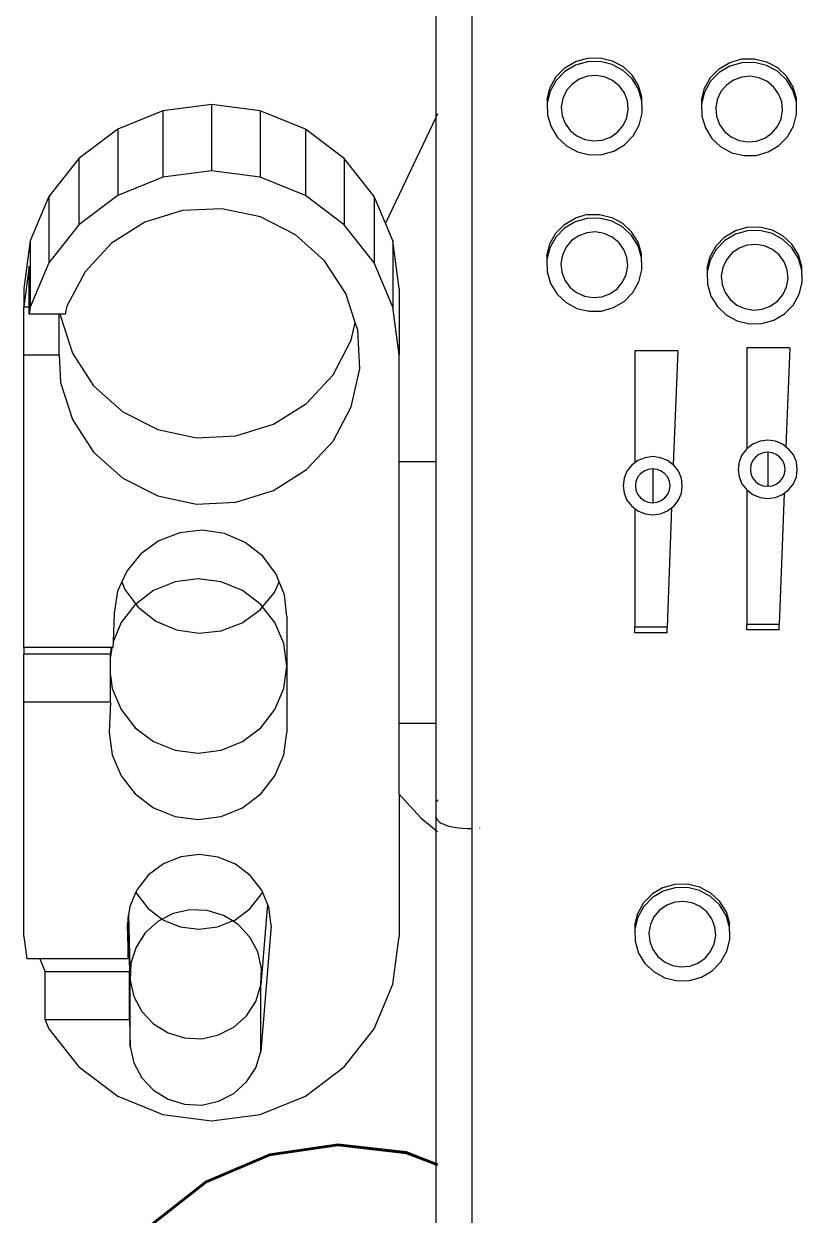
# Model space of a CAD drawing. Extents: x 3485972 to 3601240, y -625657 to -591207.
# Drawn here: x 3510089.2 to 3510219, y -597150 to -596951.3 of the extents above; entities that cross this region are included whole.
import ezdxf

# ---------------------------------------------------------------- set-up
doc = ezdxf.new("R2010")
doc.units = 0
doc.header["$LTSCALE"] = 6
doc.header["$MEASUREMENT"] = 0
doc.layers.add('medical equipment', color=171, linetype='CONTINUOUS', lineweight=25)

msp = doc.modelspace()

# ---------------------------------------------------------------- linework, layer by layer
at = {"layer": 'medical equipment'}
for p, q in [((3510157.92, -596966.8), (3510157.92, -596941.93)), ((3510163.88, -596944.05), (3510163.88, -597085.52)), ((3510179.4, -596958.63), (3510181.18, -596957.58)), ((3510181.18, -596957.58), (3510183.18, -596957.01)), ((3510183.18, -596957.01), (3510185.26, -596956.97)), ((3510185.26, -596957.59), (3510183.18, -596957.63)), ((3510185.26, -596956.97), (3510187.28, -596957.45)), ((3510187.28, -596958.08), (3510185.26, -596957.59)), ((3510187.28, -596957.45), (3510189.11, -596958.44)), ((3510206.93, -596957.73), (3510208.93, -596957.16)), ((3510208.93, -596957.16), (3510211.01, -596957.12)), ((3510211.01, -596957.12), (3510213.03, -596957.61)), ((3510177.96, -596960.1), (3510179.4, -596958.63)), ((3510179.4, -596959.26), (3510177.96, -596960.73)), ((3510181.18, -596958.2), (3510179.4, -596959.26)), ((3510183.18, -596957.63), (3510181.18, -596958.2)), ((3510189.11, -596959.06), (3510187.28, -596958.08)), ((3510189.11, -596958.44), (3510190.61, -596959.85)), ((3510190.61, -596960.47), (3510189.11, -596959.06)), ((3510203.71, -596960.26), (3510205.15, -596958.79)), ((3510205.15, -596959.41), (3510203.71, -596960.88)), ((3510205.15, -596958.79), (3510206.93, -596957.73)), ((3510206.93, -596958.36), (3510205.15, -596959.41)), ((3510208.93, -596957.79), (3510206.93, -596958.36)), ((3510211.01, -596957.74), (3510208.93, -596957.79)), ((3510213.03, -596958.23), (3510211.01, -596957.74)), ((3510213.03, -596957.61), (3510214.85, -596958.59)), ((3510214.85, -596959.22), (3510213.03, -596958.23)), ((3510214.85, -596958.59), (3510216.35, -596960)), ((3510216.35, -596960.63), (3510214.85, -596959.22)), ((3510176.96, -596961.89), (3510177.96, -596960.1)), ((3510177.96, -596960.73), (3510176.96, -596962.52)), ((3510180.59, -596961.35), (3510179.66, -596962.44)), ((3510181.78, -596960.52), (3510180.59, -596961.35)), ((3510183.15, -596960.02), (3510181.78, -596960.52)), ((3510184.6, -596959.89), (3510183.15, -596960.02)), ((3510186.03, -596960.13), (3510184.6, -596959.89)), ((3510187.36, -596960.73), (3510186.03, -596960.13)), ((3510188.48, -596961.64), (3510187.36, -596960.73)), ((3510191.68, -596961.59), (3510190.61, -596959.85)), ((3510191.68, -596962.22), (3510190.61, -596960.47)), ((3510202.71, -596962.05), (3510203.71, -596960.26)), ((3510203.71, -596960.88), (3510202.71, -596962.67)), ((3510206.34, -596961.5), (3510205.41, -596962.6)), ((3510207.53, -596960.67), (3510206.34, -596961.5)), ((3510208.89, -596960.18), (3510207.53, -596960.67)), ((3510210.34, -596960.05), (3510208.89, -596960.18)), ((3510211.78, -596960.29), (3510210.34, -596960.05)), ((3510213.1, -596960.88), (3510211.78, -596960.29)), ((3510214.22, -596961.79), (3510213.1, -596960.88)), ((3510217.43, -596961.75), (3510216.35, -596960)), ((3510217.43, -596962.37), (3510216.35, -596960.63)), ((3510176.46, -596963.87), (3510176.96, -596961.89)), ((3510176.96, -596962.52), (3510176.46, -596964.5)), ((3510179.66, -596962.44), (3510179.06, -596963.74)), ((3510189.32, -596962.81), (3510188.48, -596961.64)), ((3510189.83, -596964.15), (3510189.32, -596962.81)), ((3510192.26, -596963.55), (3510191.68, -596961.59)), ((3510192.26, -596964.18), (3510191.68, -596962.22)), ((3510192.26, -596964.18), (3510192.26, -596963.55)), ((3510202.21, -596964.03), (3510202.71, -596962.05)), ((3510202.71, -596962.67), (3510202.21, -596964.65)), ((3510205.41, -596962.6), (3510204.8, -596963.9)), ((3510215.06, -596962.96), (3510214.22, -596961.79)), ((3510215.57, -596964.3), (3510215.06, -596962.96)), ((3510218.01, -596963.71), (3510217.43, -596961.75)), ((3510218.01, -596964.33), (3510217.43, -596962.37)), ((3510120.46, -596964.74), (3510112.36, -596965.79)), ((3510128.57, -596965.79), (3510120.46, -596964.74)), ((3510120.46, -596964.74), (3510120.46, -596975.8)), ((3510176.46, -596963.87), (3510176.46, -596964.5)), ((3510176.46, -596964.5), (3510176.51, -596966.54)), ((3510179.06, -596963.74), (3510178.81, -596965.15)), ((3510178.81, -596965.15), (3510178.95, -596966.57)), ((3510189.96, -596965.57), (3510189.83, -596964.15)), ((3510192.31, -596965.59), (3510192.26, -596964.18)), ((3510202.21, -596964.03), (3510202.21, -596964.65)), ((3510202.21, -596964.65), (3510202.25, -596966.69)), ((3510204.8, -596963.9), (3510204.56, -596965.3)), ((3510204.56, -596965.3), (3510204.69, -596966.72)), ((3510215.7, -596965.72), (3510215.57, -596964.3)), ((3510218.01, -596964.33), (3510218.01, -596963.71)), ((3510218.05, -596965.75), (3510218.01, -596964.33)), ((3510112.36, -596965.79), (3510104.81, -596968.85)), ((3510112.36, -596965.79), (3510112.36, -596976.85)), ((3510136.12, -596968.85), (3510128.57, -596965.79)), ((3510128.57, -596965.79), (3510128.57, -596976.85)), ((3510157.92, -596966.8), (3510149.46, -596984.56)), ((3510157.92, -597024.35), (3510157.92, -596966.8)), ((3510158.15, -596966.33), (3510157.98, -596966.67)), ((3510176.51, -596966.54), (3510177.09, -596968.5)), ((3510178.95, -596966.57), (3510179.45, -596967.91)), ((3510189.11, -596968.27), (3510189.71, -596966.97)), ((3510189.71, -596966.97), (3510189.96, -596965.57)), ((3510191.81, -596968.2), (3510192.31, -596966.22)), ((3510192.29, -596965.64), (3510192.31, -596965.59)), ((3510192.31, -596966.22), (3510192.29, -596965.64)), ((3510202.25, -596966.69), (3510202.83, -596968.65)), ((3510204.69, -596966.72), (3510205.2, -596968.06)), ((3510214.85, -596968.43), (3510215.46, -596967.13)), ((3510215.46, -596967.13), (3510215.7, -596965.72)), ((3510217.55, -596968.35), (3510218.05, -596966.37)), ((3510218.04, -596965.8), (3510218.05, -596965.75)), ((3510218.05, -596966.37), (3510218.04, -596965.8)), ((3510104.81, -596968.85), (3510098.32, -596973.73)), ((3510104.81, -596968.85), (3510104.81, -596979.92)), ((3510142.6, -596973.73), (3510136.12, -596968.85)), ((3510136.12, -596968.85), (3510136.12, -596979.92)), ((3510177.09, -596968.5), (3510178.16, -596970.24)), ((3510179.45, -596967.91), (3510180.29, -596969.08)), ((3510180.29, -596969.08), (3510181.41, -596969.99)), ((3510186.99, -596970.2), (3510188.18, -596969.37)), ((3510188.18, -596969.37), (3510189.11, -596968.27)), ((3510190.81, -596969.99), (3510191.81, -596968.2)), ((3510202.83, -596968.65), (3510203.91, -596970.4)), ((3510205.2, -596968.06), (3510206.04, -596969.23)), ((3510206.04, -596969.23), (3510207.16, -596970.14)), ((3510213.92, -596969.53), (3510214.85, -596968.43)), ((3510216.55, -596970.14), (3510217.55, -596968.35)), ((3510178.16, -596970.24), (3510179.67, -596971.65)), ((3510181.41, -596969.99), (3510182.74, -596970.58)), ((3510182.74, -596970.58), (3510184.17, -596970.82)), ((3510184.17, -596970.82), (3510185.62, -596970.69)), ((3510185.62, -596970.69), (3510186.99, -596970.2)), ((3510187.59, -596972.51), (3510189.37, -596971.46)), ((3510189.37, -596971.46), (3510190.81, -596969.99)), ((3510203.91, -596970.4), (3510205.41, -596971.81)), ((3510207.16, -596970.14), (3510208.48, -596970.74)), ((3510208.48, -596970.74), (3510209.92, -596970.98)), ((3510209.92, -596970.98), (3510211.37, -596970.85)), ((3510211.37, -596970.85), (3510212.73, -596970.35)), ((3510212.73, -596970.35), (3510213.92, -596969.53)), ((3510215.11, -596971.61), (3510216.55, -596970.14)), ((3510179.67, -596971.65), (3510181.49, -596972.64)), ((3510181.49, -596972.64), (3510183.51, -596973.13)), ((3510183.51, -596973.13), (3510185.59, -596973.08)), ((3510185.59, -596973.08), (3510187.59, -596972.51)), ((3510205.41, -596971.81), (3510207.23, -596972.79)), ((3510207.23, -596972.79), (3510209.25, -596973.28)), ((3510209.25, -596973.28), (3510211.33, -596973.24)), ((3510211.33, -596973.24), (3510213.33, -596972.67)), ((3510213.33, -596972.67), (3510215.11, -596971.61)), ((3510098.32, -596973.73), (3510093.35, -596980.09)), ((3510098.32, -596973.73), (3510098.32, -596984.8)), ((3510147.58, -596980.09), (3510142.6, -596973.73)), ((3510142.6, -596973.73), (3510142.6, -596984.8)), ((3510112.36, -596976.85), (3510104.81, -596979.92)), ((3510120.46, -596975.8), (3510112.36, -596976.85)), ((3510128.57, -596976.85), (3510120.46, -596975.8)), ((3510136.12, -596979.92), (3510128.57, -596976.85)), ((3510093.35, -596980.09), (3510090.22, -596987.49)), ((3510093.35, -596980.09), (3510093.35, -596991.15)), ((3510104.81, -596979.92), (3510098.32, -596984.8)), ((3510142.6, -596984.8), (3510136.12, -596979.92)), ((3510147.58, -596980.09), (3510147.58, -596991.15)), ((3510149.46, -596984.56), (3510147.58, -596980.09)), ((3510115.61, -596982.44), (3510109.34, -596984.4)), ((3510122.18, -596982.14), (3510115.61, -596982.44)), ((3510128.61, -596983.51), (3510122.18, -596982.14)), ((3510183.11, -596983.12), (3510181.12, -596983.69)), ((3510183.11, -596983.12), (3510185.19, -596983.08)), ((3510185.19, -596983.08), (3510187.21, -596983.57)), ((3510098.32, -596984.8), (3510093.35, -596991.15)), ((3510109.34, -596984.4), (3510103.8, -596987.88)), ((3510134.45, -596986.48), (3510128.61, -596983.51)), ((3510147.58, -596991.15), (3510142.6, -596984.8)), ((3510150.7, -596987.49), (3510149.46, -596984.56)), ((3510177.9, -596986.22), (3510179.34, -596984.75)), ((3510179.34, -596985.37), (3510177.9, -596986.85)), ((3510179.34, -596984.75), (3510181.12, -596983.69)), ((3510181.12, -596984.32), (3510179.34, -596985.37)), ((3510183.11, -596983.75), (3510181.12, -596984.32)), ((3510185.19, -596983.71), (3510183.11, -596983.75)), ((3510187.21, -596984.2), (3510185.19, -596983.71)), ((3510187.21, -596983.57), (3510189.04, -596984.55)), ((3510189.04, -596985.18), (3510187.21, -596984.2)), ((3510189.04, -596984.55), (3510190.54, -596985.97)), ((3510190.54, -596986.59), (3510189.04, -596985.18)), ((3510207.86, -596985.78), (3510209.86, -596985.21)), ((3510209.86, -596985.21), (3510211.94, -596985.17)), ((3510211.94, -596985.17), (3510213.96, -596985.65)), ((3510139.32, -596990.82), (3510134.45, -596986.48)), ((3510176.89, -596988.01), (3510177.9, -596986.22)), ((3510177.9, -596986.85), (3510176.89, -596988.63)), ((3510181.71, -596986.64), (3510180.53, -596987.46)), ((3510183.08, -596986.14), (3510181.71, -596986.64)), ((3510184.53, -596986.01), (3510183.08, -596986.14)), ((3510185.97, -596986.25), (3510184.53, -596986.01)), ((3510187.29, -596986.85), (3510185.97, -596986.25)), ((3510188.41, -596987.76), (3510187.29, -596986.85)), ((3510191.61, -596987.71), (3510190.54, -596985.97)), ((3510191.61, -596988.34), (3510190.54, -596986.59)), ((3510204.64, -596988.31), (3510206.08, -596986.83)), ((3510206.08, -596986.83), (3510207.86, -596985.78)), ((3510207.86, -596986.4), (3510206.08, -596987.46)), ((3510209.86, -596985.83), (3510207.86, -596986.4)), ((3510211.94, -596985.79), (3510209.86, -596985.83)), ((3510213.96, -596986.28), (3510211.94, -596985.79)), ((3510213.96, -596985.65), (3510215.78, -596986.64)), ((3510215.78, -596987.26), (3510213.96, -596986.28)), ((3510215.78, -596986.64), (3510217.28, -596988.05)), ((3510217.28, -596988.68), (3510215.78, -596987.26)), ((3510090.22, -596987.49), (3510089.15, -596995.44)), ((3510090.22, -596987.49), (3510090.22, -596998.56)), ((3510103.8, -596987.88), (3510099.37, -596992.65)), ((3510150.7, -596987.49), (3510150.7, -596998.56)), ((3510151.77, -596995.44), (3510150.7, -596987.49)), ((3510176.4, -596989.99), (3510176.89, -596988.01)), ((3510176.89, -596988.63), (3510176.4, -596990.62)), ((3510179.6, -596988.56), (3510178.99, -596989.86)), ((3510180.53, -596987.46), (3510179.6, -596988.56)), ((3510189.25, -596988.92), (3510188.41, -596987.76)), ((3510189.76, -596990.26), (3510189.25, -596988.92)), ((3510192.19, -596989.67), (3510191.61, -596987.71)), ((3510192.19, -596990.3), (3510191.61, -596988.34)), ((3510203.64, -596990.09), (3510204.64, -596988.31)), ((3510204.64, -596988.93), (3510203.64, -596990.72)), ((3510206.08, -596987.46), (3510204.64, -596988.93)), ((3510208.46, -596988.72), (3510207.27, -596989.55)), ((3510209.83, -596988.23), (3510208.46, -596988.72)), ((3510211.28, -596988.09), (3510209.83, -596988.23)), ((3510212.71, -596988.33), (3510211.28, -596988.09)), ((3510214.03, -596988.93), (3510212.71, -596988.33)), ((3510215.15, -596989.84), (3510214.03, -596988.93)), ((3510218.36, -596989.8), (3510217.28, -596988.05)), ((3510218.36, -596990.42), (3510217.28, -596988.68)), ((3510093.35, -596991.15), (3510090.22, -596998.56)), ((3510142.87, -596996.25), (3510139.32, -596990.82)), ((3510150.7, -596998.56), (3510147.58, -596991.15)), ((3510176.4, -596989.99), (3510176.4, -596990.62)), ((3510176.4, -596990.62), (3510176.44, -596992.65)), ((3510178.99, -596989.86), (3510178.74, -596991.27)), ((3510178.74, -596991.27), (3510178.88, -596992.69)), ((3510189.89, -596991.68), (3510189.76, -596990.26)), ((3510192.19, -596990.3), (3510192.19, -596989.67)), ((3510192.24, -596991.71), (3510192.19, -596990.3)), ((3510203.14, -596992.07), (3510203.64, -596990.09)), ((3510203.64, -596990.72), (3510203.14, -596992.7)), ((3510206.34, -596990.65), (3510205.73, -596991.94)), ((3510207.27, -596989.55), (3510206.34, -596990.65)), ((3510216, -596991.01), (3510215.15, -596989.84)), ((3510216.5, -596992.35), (3510216, -596991.01)), ((3510218.94, -596991.76), (3510218.36, -596989.8)), ((3510218.94, -596992.38), (3510218.36, -596990.42)), ((3510090.07, -596991.7), (3510089.15, -596998.5)), ((3510090.07, -596998.5), (3510090.07, -596991.7)), ((3510099.37, -596992.65), (3510096.35, -596998.38)), ((3510176.44, -596992.65), (3510177.02, -596994.61)), ((3510178.88, -596992.69), (3510179.38, -596994.03)), ((3510189.04, -596994.39), (3510189.65, -596993.09)), ((3510189.65, -596993.09), (3510189.89, -596991.68)), ((3510191.74, -596994.32), (3510192.24, -596992.33)), ((3510192.23, -596991.76), (3510192.24, -596991.71)), ((3510192.24, -596992.33), (3510192.23, -596991.76)), ((3510203.14, -596992.07), (3510203.14, -596992.7)), ((3510203.14, -596992.7), (3510203.18, -596994.74)), ((3510205.73, -596991.94), (3510205.49, -596993.35)), ((3510205.49, -596993.35), (3510205.62, -596994.77)), ((3510216.64, -596993.77), (3510216.5, -596992.35)), ((3510218.94, -596992.38), (3510218.94, -596991.76)), ((3510218.98, -596993.79), (3510218.94, -596992.38)), ((3510177.02, -596994.61), (3510178.1, -596996.36)), ((3510179.38, -596994.03), (3510180.22, -596995.19)), ((3510180.22, -596995.19), (3510181.34, -596996.1)), ((3510188.11, -596995.49), (3510189.04, -596994.39)), ((3510190.74, -596996.1), (3510191.74, -596994.32)), ((3510203.18, -596994.74), (3510203.76, -596996.7)), ((3510205.62, -596994.77), (3510206.13, -596996.11)), ((3510215.78, -596996.47), (3510216.39, -596995.18)), ((3510216.39, -596995.18), (3510216.64, -596993.77)), ((3510218.49, -596996.4), (3510218.98, -596994.42)), ((3510218.97, -596993.84), (3510218.98, -596993.79)), ((3510218.98, -596994.42), (3510218.97, -596993.84)), ((3510089.15, -596995.44), (3510089.15, -596998.5)), ((3510144.44, -597001.08), (3510142.87, -596996.25)), ((3510151.77, -596995.44), (3510151.77, -597006.5)), ((3510178.1, -596996.36), (3510179.6, -596997.77)), ((3510181.34, -596996.1), (3510182.67, -596996.7)), ((3510182.67, -596996.7), (3510184.1, -596996.94)), ((3510184.1, -596996.94), (3510185.55, -596996.81)), ((3510185.55, -596996.81), (3510186.92, -596996.31)), ((3510186.92, -596996.31), (3510188.11, -596995.49)), ((3510189.3, -596997.58), (3510190.74, -596996.1)), ((3510203.76, -596996.7), (3510204.84, -596998.44)), ((3510206.13, -596996.11), (3510206.97, -596997.28)), ((3510206.97, -596997.28), (3510208.09, -596998.19)), ((3510214.85, -596997.57), (3510215.78, -596996.47)), ((3510217.48, -596998.19), (3510218.49, -596996.4)), ((3510089.15, -596998.5), (3510090.07, -596998.5)), ((3510089.15, -597006.5), (3510089.15, -596998.5)), ((3510090.07, -596999.7), (3510090.07, -596998.5)), ((3510090.22, -596998.56), (3510090.07, -596999.7)), ((3510096.35, -596998.38), (3510096.06, -596999.7)), ((3510151.77, -597006.5), (3510150.7, -596998.56)), ((3510179.6, -596997.77), (3510181.42, -596998.75)), ((3510181.42, -596998.75), (3510183.44, -596999.24)), ((3510183.44, -596999.24), (3510185.52, -596999.2)), ((3510185.52, -596999.2), (3510187.52, -596998.63)), ((3510187.52, -596998.63), (3510189.3, -596997.58)), ((3510204.84, -596998.44), (3510206.34, -596999.86)), ((3510208.09, -596998.19), (3510209.41, -596998.79)), ((3510209.41, -596998.79), (3510210.85, -596999.03)), ((3510210.85, -596999.03), (3510212.3, -596998.89)), ((3510212.3, -596998.89), (3510213.66, -596998.4)), ((3510213.66, -596998.4), (3510214.85, -596997.57)), ((3510216.04, -596999.66), (3510217.48, -596998.19)), ((3510095.03, -596999.7), (3510090.07, -596999.7)), ((3510095.03, -597006.5), (3510095.03, -596999.7)), ((3510095.24, -596999.7), (3510095.03, -596999.7)), ((3510095.24, -596999.7), (3510095.25, -597000.07)), ((3510096.06, -596999.7), (3510095.24, -596999.7)), ((3510095.25, -597000.07), (3510097.25, -597006.22)), ((3510143.77, -597004.08), (3510144.44, -597001.08)), ((3510144.87, -597002.4), (3510144.44, -597001.08)), ((3510206.34, -596999.86), (3510208.16, -597000.84)), ((3510208.16, -597000.84), (3510210.19, -597001.33)), ((3510210.19, -597001.33), (3510212.27, -597001.28)), ((3510212.27, -597001.28), (3510214.26, -597000.72)), ((3510214.26, -597000.72), (3510216.04, -596999.66)), ((3510145.18, -597008.84), (3510144.87, -597002.4)), ((3510140.75, -597009.81), (3510143.77, -597004.08)), ((3510089.15, -597006.5), (3510095.03, -597006.5)), ((3510089.15, -597055.29), (3510089.15, -597006.5)), ((3510095.03, -597006.5), (3510095.25, -597011.13)), ((3510097.25, -597006.22), (3510100.8, -597011.65)), ((3510151.77, -597024.35), (3510151.77, -597006.5)), ((3510191.06, -597005.81), (3510191.06, -597024.52)), ((3510198.23, -597005.81), (3510191.06, -597005.81)), ((3510198.23, -597005.81), (3510197.49, -597024.86)), ((3510198.26, -597005.81), (3510197.49, -597024.86)), ((3510198.26, -597005.81), (3510198.23, -597005.81)), ((3510209.75, -597005.35), (3510209.75, -597022.15)), ((3510216.92, -597005.35), (3510209.75, -597005.35)), ((3510216.92, -597005.35), (3510216.28, -597021.83)), ((3510216.95, -597005.35), (3510216.28, -597021.83)), ((3510216.95, -597005.35), (3510216.92, -597005.35)), ((3510143.77, -597015.15), (3510145.18, -597008.84)), ((3510095.25, -597011.13), (3510097.25, -597017.28)), ((3510136.32, -597014.59), (3510140.75, -597009.81)), ((3510100.8, -597011.65), (3510105.67, -597015.99)), ((3510130.78, -597018.07), (3510136.32, -597014.59)), ((3510140.75, -597020.88), (3510143.77, -597015.15)), ((3510105.67, -597015.99), (3510111.51, -597018.95)), ((3510097.25, -597017.28), (3510100.8, -597022.71)), ((3510111.51, -597018.95), (3510117.94, -597020.33)), ((3510124.52, -597020.03), (3510130.78, -597018.07)), ((3510117.94, -597020.33), (3510124.52, -597020.03)), ((3510136.32, -597025.65), (3510140.75, -597020.88)), ((3510211.95, -597020.91), (3510210.75, -597021.4)), ((3510213.23, -597020.75), (3510211.95, -597020.91)), ((3510214.51, -597020.91), (3510213.23, -597020.75)), ((3510215.7, -597021.4), (3510214.51, -597020.91)), ((3510100.8, -597022.71), (3510105.67, -597027.05)), ((3510209.73, -597022.17), (3510208.94, -597023.17)), ((3510209.75, -597022.15), (3510209.73, -597022.17)), ((3510210.75, -597021.4), (3510209.75, -597022.15)), ((3510211.78, -597023.14), (3510211.18, -597023.59)), ((3510212.48, -597022.86), (3510211.78, -597023.14)), ((3510213.23, -597022.76), (3510212.48, -597022.86)), ((3510213.98, -597022.86), (3510213.23, -597022.76)), ((3510213.23, -597022.76), (3510213.23, -597028.43)), ((3510214.67, -597023.14), (3510213.98, -597022.86)), ((3510215.27, -597023.59), (3510214.67, -597023.14)), ((3510216.28, -597021.83), (3510215.7, -597021.4)), ((3510216.28, -597021.83), (3510216.72, -597022.17)), ((3510217.51, -597023.17), (3510216.72, -597022.17)), ((3510157.92, -597024.35), (3510151.77, -597024.35)), ((3510151.77, -597068), (3510151.77, -597024.35)), ((3510157.92, -597068), (3510157.92, -597024.35)), ((3510190.55, -597024.9), (3510189.76, -597025.91)), ((3510191.06, -597024.52), (3510190.55, -597024.9)), ((3510191.57, -597024.13), (3510191.06, -597024.52)), ((3510192.77, -597023.65), (3510191.57, -597024.13)), ((3510194.05, -597023.48), (3510192.77, -597023.65)), ((3510195.33, -597023.65), (3510194.05, -597023.48)), ((3510196.52, -597024.13), (3510195.33, -597023.65)), ((3510197.49, -597024.86), (3510196.52, -597024.13)), ((3510197.49, -597024.86), (3510197.55, -597024.9)), ((3510198.33, -597025.91), (3510197.55, -597024.9)), ((3510208.45, -597024.34), (3510208.28, -597025.6)), ((3510208.94, -597023.17), (3510208.45, -597024.34)), ((3510210.44, -597024.86), (3510210.34, -597025.6)), ((3510210.72, -597024.18), (3510210.44, -597024.86)), ((3510211.18, -597023.59), (3510210.72, -597024.18)), ((3510215.73, -597024.18), (3510215.27, -597023.59)), ((3510216.02, -597024.86), (3510215.73, -597024.18)), ((3510216.12, -597025.6), (3510216.02, -597024.86)), ((3510218.01, -597024.34), (3510217.51, -597023.17)), ((3510218.17, -597025.6), (3510218.01, -597024.34)), ((3510105.67, -597027.05), (3510111.51, -597030.02)), ((3510130.78, -597029.13), (3510136.32, -597025.65)), ((3510189.27, -597027.08), (3510189.1, -597028.33)), ((3510189.76, -597025.91), (3510189.27, -597027.08)), ((3510191.54, -597026.92), (3510191.26, -597027.6)), ((3510192, -597026.33), (3510191.54, -597026.92)), ((3510192.6, -597025.88), (3510192, -597026.33)), ((3510193.3, -597025.6), (3510192.6, -597025.88)), ((3510194.05, -597025.5), (3510193.3, -597025.6)), ((3510194.8, -597025.6), (3510194.05, -597025.5)), ((3510194.05, -597025.5), (3510194.05, -597031.17)), ((3510195.49, -597025.88), (3510194.8, -597025.6)), ((3510196.09, -597026.33), (3510195.49, -597025.88)), ((3510196.55, -597026.92), (3510196.09, -597026.33)), ((3510196.84, -597027.6), (3510196.55, -597026.92)), ((3510198.83, -597027.08), (3510198.33, -597025.91)), ((3510198.99, -597028.33), (3510198.83, -597027.08)), ((3510208.28, -597025.6), (3510208.45, -597026.85)), ((3510208.45, -597026.85), (3510208.94, -597028.02)), ((3510210.34, -597025.6), (3510210.44, -597026.33)), ((3510210.44, -597026.33), (3510210.72, -597027.01)), ((3510210.72, -597027.01), (3510211.18, -597027.6)), ((3510215.27, -597027.6), (3510215.73, -597027.01)), ((3510215.73, -597027.01), (3510216.02, -597026.33)), ((3510216.02, -597026.33), (3510216.12, -597025.6)), ((3510217.51, -597028.02), (3510218.01, -597026.85)), ((3510218.01, -597026.85), (3510218.17, -597025.6)), ((3510189.1, -597028.33), (3510189.27, -597029.59)), ((3510191.26, -597027.6), (3510191.16, -597028.33)), ((3510191.16, -597028.33), (3510191.26, -597029.07)), ((3510191.26, -597029.07), (3510191.54, -597029.75)), ((3510196.55, -597029.75), (3510196.84, -597029.07)), ((3510196.94, -597028.33), (3510196.84, -597027.6)), ((3510196.84, -597029.07), (3510196.94, -597028.33)), ((3510198.83, -597029.59), (3510198.99, -597028.33)), ((3510208.94, -597028.02), (3510209.73, -597029.03)), ((3510209.73, -597029.03), (3510209.75, -597029.04)), ((3510209.75, -597029.04), (3510210.75, -597029.8)), ((3510209.75, -597029.04), (3510209.75, -597051.45)), ((3510211.18, -597027.6), (3510211.78, -597028.05)), ((3510211.78, -597028.05), (3510212.48, -597028.34)), ((3510212.48, -597028.34), (3510213.23, -597028.43)), ((3510213.23, -597028.43), (3510213.98, -597028.34)), ((3510213.98, -597028.34), (3510214.67, -597028.05)), ((3510214.67, -597028.05), (3510215.27, -597027.6)), ((3510215.98, -597029.59), (3510216.72, -597029.03)), ((3510216.72, -597029.03), (3510217.51, -597028.02)), ((3510111.51, -597030.02), (3510117.94, -597031.39)), ((3510117.94, -597031.39), (3510124.52, -597031.09)), ((3510124.52, -597031.09), (3510130.78, -597029.13)), ((3510189.27, -597029.59), (3510189.76, -597030.76)), ((3510189.76, -597030.76), (3510190.55, -597031.76)), ((3510191.54, -597029.75), (3510192, -597030.34)), ((3510192, -597030.34), (3510192.6, -597030.79)), ((3510192.6, -597030.79), (3510193.3, -597031.07)), ((3510193.3, -597031.07), (3510194.05, -597031.17)), ((3510194.05, -597031.17), (3510194.8, -597031.07)), ((3510194.8, -597031.07), (3510195.49, -597030.79)), ((3510195.49, -597030.79), (3510196.09, -597030.34)), ((3510196.09, -597030.34), (3510196.55, -597029.75)), ((3510197.55, -597031.76), (3510198.33, -597030.76)), ((3510198.33, -597030.76), (3510198.83, -597029.59)), ((3510210.75, -597029.8), (3510211.95, -597030.28)), ((3510211.95, -597030.28), (3510213.23, -597030.45)), ((3510213.23, -597030.45), (3510214.51, -597030.28)), ((3510214.51, -597030.28), (3510215.7, -597029.8)), ((3510215.98, -597029.59), (3510215.13, -597051.45)), ((3510215.7, -597029.8), (3510215.98, -597029.59)), ((3510190.55, -597031.76), (3510191.06, -597032.15)), ((3510191.06, -597032.15), (3510191.57, -597032.53)), ((3510191.06, -597032.15), (3510191.06, -597051.92)), ((3510191.57, -597032.53), (3510192.77, -597033.02)), ((3510192.77, -597033.02), (3510194.05, -597033.18)), ((3510194.05, -597033.18), (3510195.33, -597033.02)), ((3510195.33, -597033.02), (3510196.52, -597032.53)), ((3510197.21, -597032.02), (3510196.44, -597051.92)), ((3510196.52, -597032.53), (3510197.21, -597032.02)), ((3510197.21, -597032.02), (3510197.55, -597031.76)), ((3510115.19, -597036.16), (3510111.68, -597037.5)), ((3510118.92, -597035.75), (3510115.19, -597036.16)), ((3510122.64, -597036.31), (3510118.92, -597035.75)), ((3510126.08, -597037.79), (3510122.64, -597036.31)), ((3510111.68, -597037.5), (3510108.66, -597039.69)), ((3510129.02, -597040.09), (3510126.08, -597037.79)), ((3510108.66, -597039.69), (3510106.31, -597042.56)), ((3510131.25, -597043.06), (3510129.02, -597040.09)), ((3510106.31, -597042.56), (3510105.51, -597044.35)), ((3510105.51, -597044.35), (3510104.8, -597045.94)), ((3510105.51, -597044.35), (3510106.01, -597045.62)), ((3510114.38, -597044.38), (3510110.81, -597045.83)), ((3510118.22, -597043.88), (3510114.38, -597044.38)), ((3510122.05, -597044.38), (3510118.22, -597043.88)), ((3510125.62, -597045.83), (3510122.05, -597044.38)), ((3510130.95, -597046.12), (3510131.75, -597044.33)), ((3510131.75, -597044.33), (3510131.25, -597043.06)), ((3510132.61, -597046.5), (3510131.75, -597044.33)), ((3510104.8, -597045.94), (3510104.23, -597049.59)), ((3510106.01, -597045.62), (3510107.84, -597048.06)), ((3510110.81, -597045.83), (3510107.84, -597048.06)), ((3510128.69, -597048.14), (3510125.62, -597045.83)), ((3510128.99, -597048.52), (3510130.95, -597046.12)), ((3510133.03, -597050.16), (3510132.61, -597046.5)), ((3510107.74, -597048.14), (3510105.39, -597051.15)), ((3510107.84, -597048.06), (3510107.74, -597048.14)), ((3510107.84, -597048.06), (3510108.24, -597048.59)), ((3510108.24, -597048.59), (3510111.18, -597050.89)), ((3510128.6, -597049), (3510128.99, -597048.52)), ((3510128.99, -597048.52), (3510128.69, -597048.14)), ((3510131.04, -597051.15), (3510128.99, -597048.52)), ((3510104.23, -597049.59), (3510104.03, -597054.36)), ((3510111.18, -597050.89), (3510114.62, -597052.37)), ((3510125.57, -597051.18), (3510128.6, -597049)), ((3510133.03, -597050.16), (3510133.03, -597058.41)), ((3510105.39, -597051.15), (3510104.03, -597054.36)), ((3510114.62, -597052.37), (3510118.34, -597052.93)), ((3510118.34, -597052.93), (3510122.07, -597052.52)), ((3510122.07, -597052.52), (3510125.57, -597051.18)), ((3510132.52, -597054.65), (3510131.04, -597051.15)), ((3510196.44, -597051.92), (3510191.06, -597051.92)), ((3510191.06, -597052.86), (3510191.06, -597051.92)), ((3510196.44, -597052.86), (3510191.06, -597052.86)), ((3510196.44, -597052.86), (3510196.44, -597051.92)), ((3510215.13, -597051.45), (3510209.75, -597051.45)), ((3510209.75, -597052.39), (3510209.75, -597051.45)), ((3510215.13, -597052.39), (3510209.75, -597052.39)), ((3510215.13, -597052.39), (3510215.13, -597051.45)), ((3510104.03, -597054.36), (3510103.99, -597055.29)), ((3510133.03, -597058.41), (3510132.52, -597054.65)), ((3510089.15, -597055.29), (3510089.15, -597056.4)), ((3510103.66, -597055.29), (3510089.15, -597055.29)), ((3510103.62, -597056.4), (3510089.15, -597056.4)), ((3510089.15, -597064.41), (3510089.15, -597056.4)), ((3510103.66, -597055.29), (3510103.62, -597056.4)), ((3510103.82, -597055.29), (3510103.62, -597056.85)), ((3510103.62, -597056.85), (3510103.62, -597056.4)), ((3510103.62, -597059.97), (3510103.62, -597056.85)), ((3510103.82, -597055.29), (3510103.66, -597055.29)), ((3510103.99, -597055.29), (3510103.82, -597055.29)), ((3510132.52, -597062.17), (3510133.03, -597058.41)), ((3510133.03, -597058.41), (3510133.03, -597069.47)), ((3510103.62, -597059.97), (3510103.91, -597062.17)), ((3510103.62, -597064.41), (3510103.62, -597059.97)), ((3510103.91, -597062.17), (3510105.39, -597065.67)), ((3510131.04, -597065.67), (3510132.52, -597062.17)), ((3510103.62, -597064.41), (3510089.15, -597064.41)), ((3510089.15, -597103.53), (3510089.15, -597064.41)), ((3510103.62, -597064.41), (3510103.41, -597069.47)), ((3510105.39, -597065.67), (3510107.74, -597068.68)), ((3510128.69, -597068.68), (3510131.04, -597065.67)), ((3510107.74, -597068.68), (3510110.81, -597070.99)), ((3510125.62, -597070.99), (3510128.69, -597068.68)), ((3510157.92, -597068), (3510151.77, -597068)), ((3510151.77, -597079.79), (3510151.77, -597068)), ((3510157.92, -597083.63), (3510157.92, -597068)), ((3510103.41, -597069.47), (3510103.91, -597073.23)), ((3510132.52, -597073.23), (3510133.03, -597069.47)), ((3510110.81, -597070.99), (3510114.38, -597072.44)), ((3510114.38, -597072.44), (3510118.22, -597072.93)), ((3510118.22, -597072.93), (3510122.05, -597072.44)), ((3510122.05, -597072.44), (3510125.62, -597070.99)), ((3510103.91, -597073.23), (3510105.39, -597076.73)), ((3510131.04, -597076.73), (3510132.52, -597073.23)), ((3510105.39, -597076.73), (3510107.74, -597079.74)), ((3510128.69, -597079.74), (3510131.04, -597076.73)), ((3510107.74, -597079.74), (3510110.81, -597082.05)), ((3510125.62, -597082.05), (3510128.69, -597079.74)), ((3510151.77, -597079.79), (3510155.35, -597083.71)), ((3510151.77, -597079.79), (3510151.77, -597103.53)), ((3510158.15, -597080.75), (3510157.98, -597080.97)), ((3510158.15, -597080.71), (3510158.15, -597080.75)), ((3510110.81, -597082.05), (3510114.38, -597083.5)), ((3510122.05, -597083.5), (3510125.62, -597082.05)), ((3510114.38, -597083.5), (3510118.22, -597084)), ((3510118.22, -597084), (3510122.05, -597083.5)), ((3510155.35, -597083.71), (3510157.92, -597085.82)), ((3510157.92, -597083.63), (3510157.98, -597083.88)), ((3510157.92, -597085.82), (3510157.92, -597083.63)), ((3510157.98, -597083.88), (3510158.15, -597084.12)), ((3510158.15, -597084.12), (3510158.41, -597084.36)), ((3510158.41, -597084.36), (3510158.76, -597084.58)), ((3510158.76, -597084.58), (3510159.19, -597084.79)), ((3510157.93, -597141.37), (3510157.92, -597085.82)), ((3510157.98, -597085.88), (3510158.15, -597086.01)), ((3510159.19, -597084.79), (3510159.7, -597084.97)), ((3510159.7, -597084.97), (3510160.29, -597085.14)), ((3510160.29, -597085.14), (3510160.93, -597085.27)), ((3510160.93, -597085.27), (3510161.63, -597085.38)), ((3510161.63, -597085.38), (3510162.36, -597085.46)), ((3510162.36, -597085.46), (3510163.11, -597085.51)), ((3510163.11, -597085.51), (3510163.88, -597085.52)), ((3510163.88, -597085.52), (3510163.88, -597227)), ((3510165.24, -597085.44), (3510165.24, -597085.41)), ((3510115.36, -597090.22), (3510112.46, -597091.38)), ((3510118.47, -597089.83), (3510115.36, -597090.22)), ((3510121.57, -597090.25), (3510118.47, -597089.83)), ((3510124.46, -597091.44), (3510121.57, -597090.25)), ((3510112.46, -597091.38), (3510109.96, -597093.24)), ((3510126.93, -597093.32), (3510124.46, -597091.44)), ((3510109.96, -597093.24), (3510108.04, -597095.66)), ((3510128.83, -597095.77), (3510126.93, -597093.32)), ((3510107.86, -597096.09), (3510106.83, -597098.5)), ((3510108.04, -597095.66), (3510107.86, -597096.09)), ((3510107.86, -597096.09), (3510107.98, -597096.37)), ((3510107.98, -597096.37), (3510109.87, -597098.82)), ((3510126.85, -597098.9), (3510128.77, -597096.48)), ((3510128.77, -597096.48), (3510128.95, -597096.05)), ((3510128.95, -597096.05), (3510128.83, -597095.77)), ((3510129.8, -597098.09), (3510128.95, -597096.05)), ((3510192.56, -597097.86), (3510194, -597096.39)), ((3510195.78, -597095.34), (3510194, -597096.39)), ((3510195.78, -597095.96), (3510194, -597097.02)), ((3510195.78, -597095.34), (3510197.78, -597094.77)), ((3510197.78, -597095.39), (3510195.78, -597095.96)), ((3510197.78, -597094.77), (3510199.86, -597094.73)), ((3510199.86, -597095.35), (3510197.78, -597095.39)), ((3510199.86, -597094.73), (3510201.88, -597095.21)), ((3510201.88, -597095.84), (3510199.86, -597095.35)), ((3510201.88, -597095.21), (3510203.71, -597096.2)), ((3510203.71, -597096.82), (3510201.88, -597095.84)), ((3510203.71, -597096.2), (3510205.21, -597097.61)), ((3510106.83, -597098.5), (3510106.63, -597099.89)), ((3510129.8, -597098.09), (3510128.69, -597111.64)), ((3510130.01, -597098.61), (3510129.8, -597098.09)), ((3510130.41, -597101.66), (3510130.01, -597098.61)), ((3510191.56, -597099.65), (3510192.56, -597097.86)), ((3510192.56, -597098.49), (3510191.56, -597100.28)), ((3510194, -597097.02), (3510192.56, -597098.49)), ((3510196.38, -597098.28), (3510195.19, -597099.1)), ((3510197.75, -597097.78), (3510196.38, -597098.28)), ((3510199.2, -597097.65), (3510197.75, -597097.78)), ((3510200.63, -597097.89), (3510199.2, -597097.65)), ((3510201.96, -597098.49), (3510200.63, -597097.89)), ((3510203.08, -597099.4), (3510201.96, -597098.49)), ((3510205.21, -597098.23), (3510203.71, -597096.82)), ((3510206.28, -597099.35), (3510205.21, -597097.61)), ((3510206.28, -597099.98), (3510205.21, -597098.23)), ((3510106.54, -597100.55), (3510106.4, -597101.54)), ((3510106.54, -597100.55), (3510106.63, -597099.89)), ((3510106.54, -597107.22), (3510106.54, -597100.55)), ((3510106.54, -597100.55), (3510106.79, -597109.4)), ((3510106.63, -597099.89), (3510106.9, -597110.77)), ((3510109.87, -597098.82), (3510112.24, -597100.61)), ((3510112.24, -597100.61), (3510111.52, -597100.98)), ((3510114.06, -597099.68), (3510112.24, -597100.61)), ((3510112.24, -597100.61), (3510112.35, -597100.7)), ((3510116.86, -597099.06), (3510114.06, -597099.68)), ((3510119.73, -597099.17), (3510116.86, -597099.06)), ((3510122.47, -597100.01), (3510119.73, -597099.17)), ((3510123.94, -597100.92), (3510122.47, -597100.01)), ((3510124.35, -597100.76), (3510126.85, -597098.9)), ((3510191.06, -597101.63), (3510191.56, -597099.65)), ((3510191.56, -597100.28), (3510191.06, -597102.26)), ((3510194.26, -597100.2), (3510193.66, -597101.5)), ((3510195.19, -597099.1), (3510194.26, -597100.2)), ((3510203.92, -597100.57), (3510203.08, -597099.4)), ((3510204.43, -597101.91), (3510203.92, -597100.57)), ((3510206.28, -597099.35), (3510206.86, -597101.31)), ((3510206.86, -597101.94), (3510206.28, -597099.98)), ((3510106.4, -597101.54), (3510106.54, -597107.22)), ((3510111.52, -597100.98), (3510109.41, -597102.89)), ((3510112.35, -597100.7), (3510115.24, -597101.89)), ((3510115.24, -597101.89), (3510118.34, -597102.31)), ((3510118.34, -597102.31), (3510121.45, -597101.92)), ((3510121.45, -597101.92), (3510123.94, -597100.92)), ((3510123.94, -597100.92), (3510124.35, -597100.76)), ((3510124.9, -597101.52), (3510123.94, -597100.92)), ((3510126.85, -597103.59), (3510124.9, -597101.52)), ((3510130.41, -597101.66), (3510128.69, -597122.71)), ((3510191.06, -597101.63), (3510191.06, -597102.26)), ((3510191.06, -597102.26), (3510191.11, -597104.3)), ((3510193.66, -597101.5), (3510193.41, -597102.91)), ((3510204.56, -597103.33), (3510204.43, -597101.91)), ((3510206.86, -597101.94), (3510206.86, -597101.31)), ((3510206.91, -597103.35), (3510206.86, -597101.94)), ((3510089.15, -597103.53), (3510089.65, -597107.22)), ((3510109.41, -597102.89), (3510107.87, -597105.27)), ((3510128.18, -597106.08), (3510126.85, -597103.59)), ((3510150.7, -597111.47), (3510151.77, -597103.53)), ((3510191.11, -597104.3), (3510191.69, -597106.26)), ((3510193.41, -597102.91), (3510193.55, -597104.33)), ((3510193.55, -597104.33), (3510194.05, -597105.67)), ((3510204.31, -597104.73), (3510204.56, -597103.33)), ((3510206.41, -597105.96), (3510206.91, -597103.98)), ((3510206.89, -597103.4), (3510206.91, -597103.35)), ((3510206.91, -597103.98), (3510206.89, -597103.4)), ((3510107.87, -597105.27), (3510107.01, -597107.96)), ((3510128.81, -597108.83), (3510128.18, -597106.08)), ((3510191.69, -597106.26), (3510192.76, -597108)), ((3510194.05, -597105.67), (3510194.89, -597106.84)), ((3510202.78, -597107.13), (3510203.71, -597106.03)), ((3510203.71, -597106.03), (3510204.31, -597104.73)), ((3510205.41, -597107.75), (3510206.41, -597105.96)), ((3510091.8, -597107.22), (3510089.65, -597107.22)), ((3510091.8, -597107.22), (3510092.73, -597109.4)), ((3510106.54, -597107.22), (3510091.8, -597107.22)), ((3510107.01, -597107.96), (3510106.9, -597110.77)), ((3510192.76, -597108), (3510194.27, -597109.41)), ((3510194.89, -597106.84), (3510196.01, -597107.75)), ((3510196.01, -597107.75), (3510197.34, -597108.34)), ((3510197.34, -597108.34), (3510198.77, -597108.58)), ((3510198.77, -597108.58), (3510200.22, -597108.45)), ((3510200.22, -597108.45), (3510201.59, -597107.96)), ((3510201.59, -597107.96), (3510202.78, -597107.13)), ((3510203.97, -597109.22), (3510205.41, -597107.75)), ((3510106.79, -597109.4), (3510092.73, -597109.4)), ((3510092.73, -597117.41), (3510092.73, -597109.4)), ((3510106.79, -597117.41), (3510106.79, -597109.4)), ((3510128.69, -597111.64), (3510128.81, -597108.83)), ((3510194.27, -597109.41), (3510196.09, -597110.4)), ((3510196.09, -597110.4), (3510198.11, -597110.88)), ((3510200.19, -597110.84), (3510202.19, -597110.27)), ((3510202.19, -597110.27), (3510203.97, -597109.22)), ((3510106.9, -597121.84), (3510106.9, -597110.77)), ((3510106.9, -597110.77), (3510107.53, -597113.52)), ((3510127.84, -597114.33), (3510128.69, -597111.64)), ((3510128.69, -597122.71), (3510128.69, -597111.64)), ((3510147.58, -597118.88), (3510150.7, -597111.47)), ((3510198.11, -597110.88), (3510200.19, -597110.84)), ((3510107.53, -597113.52), (3510108.86, -597116.01)), ((3510126.3, -597116.71), (3510127.84, -597114.33)), ((3510108.86, -597116.01), (3510110.81, -597118.09)), ((3510106.79, -597117.41), (3510092.73, -597117.41)), ((3510092.73, -597117.41), (3510093.35, -597118.88)), ((3510106.79, -597117.41), (3510106.9, -597121.84)), ((3510110.81, -597118.09), (3510113.23, -597119.59)), ((3510124.19, -597118.62), (3510126.3, -597116.71)), ((3510093.35, -597118.88), (3510098.32, -597125.23)), ((3510113.23, -597119.59), (3510115.98, -597120.43)), ((3510115.98, -597120.43), (3510118.84, -597120.55)), ((3510118.84, -597120.55), (3510121.65, -597119.93)), ((3510121.65, -597119.93), (3510124.19, -597118.62)), ((3510142.6, -597125.23), (3510147.58, -597118.88)), ((3510106.9, -597121.84), (3510107.53, -597124.58)), ((3510127.84, -597125.39), (3510128.69, -597122.71)), ((3510098.32, -597125.23), (3510104.81, -597130.11)), ((3510107.53, -597124.58), (3510108.86, -597127.08)), ((3510126.3, -597127.77), (3510127.84, -597125.39)), ((3510136.12, -597130.11), (3510142.6, -597125.23)), ((3510108.86, -597127.08), (3510110.81, -597129.15)), ((3510124.19, -597129.68), (3510126.3, -597127.77)), ((3510104.81, -597130.11), (3510112.36, -597133.18)), ((3510110.81, -597129.15), (3510113.23, -597130.65)), ((3510121.65, -597130.99), (3510124.19, -597129.68)), ((3510128.57, -597133.18), (3510136.12, -597130.11)), ((3510113.23, -597130.65), (3510115.98, -597131.49)), ((3510115.98, -597131.49), (3510118.84, -597131.61)), ((3510118.84, -597131.61), (3510121.65, -597130.99)), ((3510112.36, -597133.18), (3510120.46, -597134.23)), ((3510120.46, -597134.23), (3510128.57, -597133.18)), ((3510141.51, -597138.14), (3510130.12, -597139.81)), ((3510130.15, -597139.89), (3510141.54, -597138.22)), ((3510152.97, -597139.44), (3510141.51, -597138.14)), ((3510141.54, -597138.22), (3510153, -597139.52)), ((3510130.12, -597139.81), (3510119.56, -597144.33)), ((3510130.12, -597140.1), (3510119.56, -597144.61)), ((3510119.59, -597144.4), (3510130.15, -597139.89)), ((3510141.52, -597138.43), (3510130.12, -597140.1)), ((3510152.97, -597139.73), (3510141.52, -597138.43)), ((3510157.93, -597141.37), (3510152.97, -597139.44)), ((3510157.93, -597141.66), (3510152.97, -597139.73)), ((3510153, -597139.52), (3510157.93, -597141.44)), ((3510157.93, -597141.44), (3510157.93, -597141.37)), ((3510157.93, -597141.66), (3510157.93, -597141.44)), ((3510157.93, -597222.35), (3510157.93, -597141.66)), ((3510158.15, -597141.46), (3510157.99, -597141.39)), ((3510157.99, -597141.46), (3510158.15, -597141.52)), ((3510158.15, -597141.74), (3510157.99, -597141.68)), ((3510119.56, -597144.33), (3510110.55, -597151.38)), ((3510119.56, -597144.61), (3510110.56, -597151.67)), ((3510110.58, -597151.46), (3510119.59, -597144.4))]:
    msp.add_line(p, q, dxfattribs=at)

doc.saveas('drawing.dxf')
